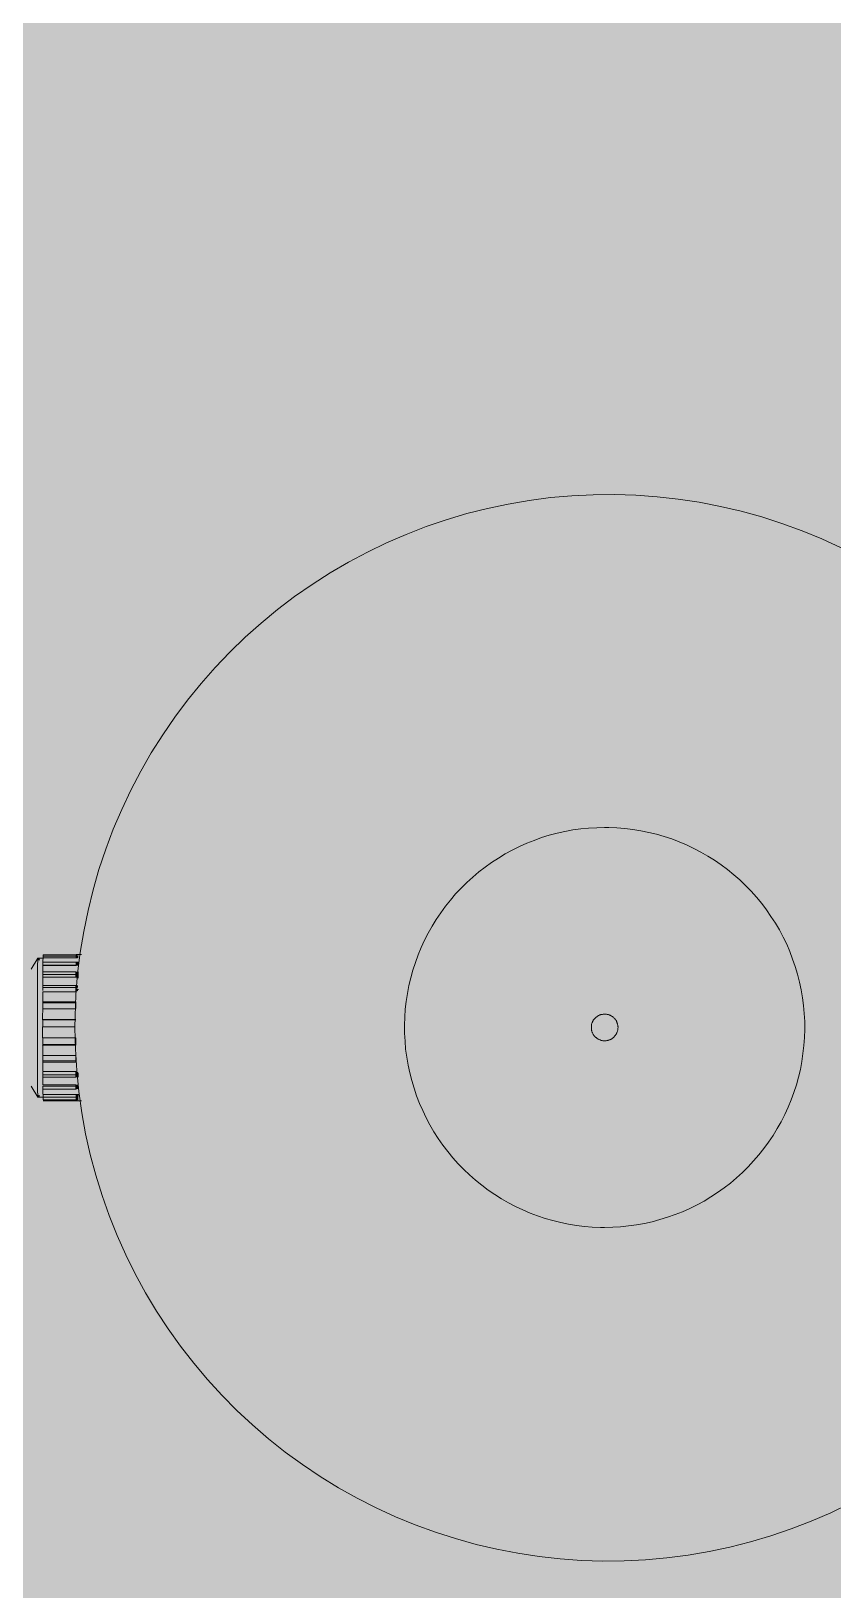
# Model space of a CAD drawing. Header units: millimetres. Extents: x -34838 to 729576, y -214038 to 121482.
# Drawn here: x 543215 to 543740, y -88498 to -87475 of the extents above; entities that cross this region are included whole.
import ezdxf

# ---------------------------------------------------------------- set-up
doc = ezdxf.new("R2010")
doc.units = ezdxf.units.MM
doc.header["$MEASUREMENT"] = 0
doc.layers.add('0_Ном._пера__202', color=7, linetype='Continuous', lineweight=13, true_color=0xe89b00)
doc.layers.add('АП _ 0 _ ОБЛАДНАННЯ (НИЖНЄ).3D_Ном._пера__155', color=1, linetype='Continuous', lineweight=13)
doc.layers.add('АП _ 0 _ ОБЛАДНАННЯ (НИЖНЄ).3D_Ном._пера__50', color=7, linetype='Continuous', lineweight=20)

msp = doc.modelspace()

# ---------------------------------------------------------------- hatches: boundary and pattern name
at = {"layer": '0_Ном._пера__202', "linetype": 'Continuous', "lineweight": 0, "true_color": 0x3a2600}
h = msp.add_hatch(color=38, dxfattribs=at)
h.paths.add_polyline_path([(537345.8, -89145.7), (537345.8, -85887.7), (549367.8, -85887.7), (549367.8, -91535.7), (548746.8, -91535.7), (548466.8, -91537.7), (548466.8, -91937.7), (548746.8, -91937.7), (548746.8, -93917.7), (524541.8, -93917.7), (524541.8, -91939.1), (524641.8, -91937.7), (524641.8, -91537.7), (524541.8, -91535.7), (524541.8, -89145.7)])
h.paths.add_polyline_path([(548441.8, -93667.7), (548441.8, -93567.7), (540441.8, -93567.7), (540441.8, -89237.7), (546311.8, -89237.7), (546311.8, -86887.7), (546215.8, -86887.7), (546211.8, -86887.7), (546211.8, -89137.7), (540441.8, -89137.7), (540441.8, -88437.7), (539841.8, -88437.7), (539841.8, -88542.3), (538499.8, -88542.3), (538499.8, -86772.3), (538399.8, -86772.3), (538399.8, -88642.3), (539841.8, -88642.3), (539841.8, -88900), (539841.8, -89237.7), (540341.8, -89237.7), (540341.8, -93567.7), (528441.8, -93567.7), (528441.8, -93667.7)], flags=0)
h.paths.add_polyline_path([(530641.8, -91937.7), (530241.8, -91937.7), (530241.8, -91537.7), (530641.8, -91537.7)], flags=0)
h.paths.add_polyline_path([(536241.8, -91537.7), (536641.8, -91537.7), (536641.8, -91937.7), (536241.8, -91937.7)], flags=0)
h.paths.add_polyline_path([(542641.8, -91937.7), (542241.8, -91937.7), (542241.8, -91537.7), (542641.8, -91537.7)], flags=0)
h.paths.add_polyline_path([(548016.8, -91937.7), (548016.8, -91537.7), (548416.8, -91537.7), (548416.8, -91937.7)], flags=0)

# ---------------------------------------------------------------- linework, layer by layer
at = {"layer": 'АП _ 0 _ ОБЛАДНАННЯ (НИЖНЄ).3D_Ном._пера__155', "color": 1, "linetype": 'Continuous', "lineweight": 13}
for p, q in [((543222.5, -88083.6), (543222.5, -88082.4)), ((543244.3, -88082.4), (543222.5, -88082.4)), ((543222.5, -88083.6), (543244.2, -88083.6)), ((543222.6, -88081.5), (543244.3, -88081.5)), ((543246.8, -88081.4), (543244.3, -88081.4)), ((543244.3, -88081.5), (543244.3, -88083.6)), ((543244.3, -88083.6), (543244.3, -88082.4)), ((543244.4, -88083.7), (543244.4, -88081.5)), ((543244.4, -88082.4), (543244.4, -88083.7)), ((543245.2, -88083.6), (543245.2, -88082.4)), ((543247.7, -88081.4), (543245.3, -88081.4)), ((543245.3, -88081.5), (543245.3, -88083.6)), ((543245.3, -88083.7), (543245.3, -88081.5)), ((543245.3, -88082.4), (543245.3, -88083.7)), ((543219.1, -88083.8), (543214.8, -88091)), ((543222.6, -88083.8), (543219.1, -88083.8)), ((543220, -88083.8), (543219.3, -88085.1)), ((543222.5, -88083.8), (543220, -88083.8)), ((543222.4, -88088.3), (543222.4, -88086.3)), ((543244.2, -88086.3), (543222.4, -88086.3)), ((543244.2, -88088.3), (543222.4, -88088.3)), ((543222.4, -88088.6), (543244.2, -88088.6)), ((543222.4, -88094.5), (543222.4, -88092.8)), ((543244.1, -88092.8), (543222.4, -88092.8)), ((543244.1, -88094.5), (543244.1, -88092.8)), ((543244.2, -88088.3), (543244.2, -88086.3)), ((543244.5, -88086.3), (543244.5, -88088.3)), ((543244.6, -88092.8), (543244.6, -88094.5)), ((543245.1, -88094.5), (543245, -88092.8)), ((543245.1, -88088.3), (543245.1, -88086.3)), ((543245.4, -88086.3), (543245.4, -88088.3)), ((543245.5, -88092.8), (543245.5, -88094.5)), ((543222.3, -88096.1), (543244.1, -88096.1)), ((543222.3, -88103), (543222.3, -88101.7)), ((543244, -88101.7), (543222.3, -88101.7)), ((543222.3, -88105), (543222.3, -88103)), ((543244.1, -88103), (543222.3, -88103)), ((543222.4, -88096.1), (543222.4, -88094.5)), ((543244.1, -88094.5), (543222.4, -88094.5)), ((543244.1, -88103), (543244, -88101.7)), ((543244.1, -88096.1), (543244.1, -88094.5)), ((543244.1, -88105.8), (543244.1, -88103)), ((543244.6, -88094.5), (543244.6, -88096.8)), ((543244.6, -88101.7), (543244.6, -88103)), ((543244.6, -88103.8), (543244.6, -88105.4)), ((543245, -88096.1), (543245.1, -88094.5)), ((543245, -88103), (543245, -88101.8)), ((543245, -88105.2), (543245, -88103.9)), ((543245.5, -88094.5), (543245.5, -88096.8)), ((543222.3, -88105.8), (543244, -88105.8)), ((543222.3, -88113), (543222.3, -88112.3)), ((543244, -88112.3), (543222.3, -88112.3)), ((543222.3, -88115.3), (543222.3, -88113)), ((543244, -88113), (543222.3, -88113)), ((543222.2, -88116.9), (543244, -88116.9)), ((543222.3, -88124.2), (543222.2, -88124)), ((543243.9, -88124), (543222.2, -88124)), ((543222.3, -88116.9), (543222.3, -88115.3)), ((543222.3, -88126.6), (543222.3, -88124.2)), ((543243.9, -88124.2), (543222.3, -88124.2)), ((543222.2, -88128.8), (543243.5, -88128.8)), ((543222.3, -88128.8), (543222.3, -88126.6)), ((543244, -88136), (543222.2, -88136)), ((543222.2, -88140.8), (543222.3, -88140.3)), ((543222.2, -88140.8), (543244, -88140.8)), ((543222.3, -88138), (543222.3, -88136)), ((543222.3, -88140.3), (543222.3, -88138)), ((543244, -88140.3), (543222.3, -88140.3)), ((543222.3, -88148.8), (543222.3, -88147.7)), ((543244, -88147.7), (543222.3, -88147.7)), ((543222.3, -88151), (543222.3, -88148.8)), ((543222.3, -88152), (543222.3, -88151)), ((543244, -88151), (543222.3, -88151)), ((543222.3, -88152), (543244, -88152)), ((543244, -88151), (543244, -88147.7)), ((543244.1, -88158.1), (543222.3, -88158.1)), ((543222.3, -88160.3), (543222.3, -88158.5)), ((543222.3, -88161.8), (543222.3, -88160.3)), ((543244.1, -88160.3), (543222.3, -88160.3)), ((543222.3, -88161.8), (543244.1, -88161.8)), ((543244.1, -88160.3), (543244.1, -88158.1)), ((543244.1, -88161.8), (543244.1, -88160.3)), ((543244.6, -88158.4), (543244.6, -88160.3)), ((543244.6, -88160.3), (543244.6, -88161.8)), ((543245, -88160.3), (543245, -88158.6)), ((543245, -88161.8), (543245, -88160.3)), ((543245.5, -88158.9), (543245.5, -88160.3)), ((543245.5, -88160.3), (543245.5, -88161.8)), ((543214.8, -88167.8), (543219.1, -88175)), ((543219.1, -88175), (543222.6, -88175)), ((543219.3, -88173.7), (543220, -88175)), ((543220, -88175), (543222.5, -88175)), ((543244.1, -88166.8), (543222.4, -88166.8)), ((543222.4, -88169.6), (543222.4, -88167.7)), ((543244.2, -88167.7), (543222.4, -88167.7)), ((543222.4, -88169.6), (543244.1, -88169.6)), ((543244.2, -88173.1), (543222.4, -88173.1)), ((543222.5, -88174.9), (543222.5, -88173.1)), ((543222.5, -88174.9), (543244.2, -88174.9)), ((543244.1, -88169.6), (543244.2, -88167.7)), ((543244.2, -88174.9), (543244.2, -88173.1)), ((543244.3, -88175), (543244.3, -88174.4)), ((543244.3, -88174.4), (543244.3, -88176.7)), ((543244.3, -88177.3), (543244.3, -88175)), ((543244.4, -88173.1), (543244.5, -88174.9)), ((543244.4, -88174.4), (543244.4, -88175)), ((543244.4, -88176.7), (543244.4, -88174.4)), ((543244.4, -88175), (543244.4, -88177.3)), ((543244.5, -88167.7), (543244.5, -88169.6)), ((543245.1, -88169.5), (543245.1, -88167.7)), ((543245.2, -88174.9), (543245.2, -88173.1)), ((543245.3, -88175), (543245.2, -88174.4)), ((543245.2, -88174.4), (543245.2, -88176.7)), ((543245.3, -88174.4), (543245.3, -88175)), ((543245.3, -88176.7), (543245.3, -88174.4)), ((543245.3, -88175), (543245.3, -88177.3)), ((543245.3, -88177.3), (543245.3, -88175)), ((543245.4, -88173.1), (543245.4, -88174.9)), ((543245.5, -88167.7), (543245.5, -88169.5)), ((543244.3, -88176.7), (543222.5, -88176.7)), ((543222.6, -88177.3), (543244.3, -88177.3)), ((543222.6, -88177.4), (543246.8, -88177.4)), ((543223.5, -88177.4), (543247.7, -88177.4))]:
    msp.add_line(p, q, dxfattribs=at)
for centre, major_axis, start_param, end_param in [((543222.6, -88129.4), (0, 48), 0.301334, 0.45262), ((543222.6, -88129.4), (0, 48), 0.050007, 0.201293), ((543244.3, -88129.4), (0, 48), 0.201293, 0.301334), ((543244.3, -88129.4), (0, 48), 6.258161, 6.283171), ((543244.3, -88129.4), (0, 48), 0, 0.024997), ((543244.3, -88129.4), (0, 48), 5.981823, 6.081865), ((543245.3, -88129.4), (0, 48), 0.201293, 0.301334), ((543245.3, -88129.4), (0, 48), 6.258161, 6.283172), ((543245.3, -88129.4), (0, 48), 0, 0.024997), ((543245.3, -88129.4), (0, 48), 5.981823, 6.081865), ((543219.1, -88129.4), (0, 45.6), 0, 1.570782), ((543219.1, -88129.4), (0, 45.6), 6.058772, 6.283172), ((543220, -88129.4), (0, 45.6), 0, 0.224386), ((543220, -88129.4), (0, 45.6), 6.058772, 6.283171), ((543222.6, -88129.4), (0, 48), 0.552662, 0.703948), ((543244.3, -88129.4), (0, 48), 0.703948, 0.803989), ((543244.3, -88129.4), (0, 48), 0.45262, 0.552662), ((543244.3, -88129.4), (0, 48), 5.730496, 5.830537), ((543244.3, -88129.4), (0, 48), 5.479168, 5.57921), ((543245.3, -88129.4), (0, 48), 0.703948, 0.803989), ((543245.3, -88129.4), (0, 48), 0.45262, 0.552662), ((543245.3, -88129.4), (0, 48), 5.730496, 5.830537), ((543245.3, -88129.4), (0, 48), 5.479168, 5.57921), ((543222.6, -88129.4), (0, 48), 0.803989, 0.955275), ((543244.3, -88129.4), (0, 48), 0.955275, 1.055317), ((543244.3, -88129.4), (0, 48), 5.28886, 5.326769), ((543244.3, -88129.4), (0, 48), 5.236717, 5.274299), ((543245.3, -88129.4), (0, 48), 0.957092, 0.987801), ((543245.3, -88129.4), (0, 48), 1.01091, 1.041643), ((543222.6, -88129.4), (0, 48), 1.055317, 1.206602), ((543244.3, -88129.4), (0, 48), 1.206602, 1.306644), ((543222.6, -88129.4), (0, 48), 1.306644, 1.45793), ((543219.1, -88129.4), (0, 45.6), 1.570782, 3.141579), ((543222.6, -88129.4), (0, 48), 1.557971, 1.709257), ((543222.6, -88129.4), (0, 48), 1.809299, 1.960585), ((543222.6, -88129.4), (0, 45.6), 1.748001, 1.759278), ((543244.3, -88129.4), (0, 48), 1.709257, 1.809299), ((543222.6, -88129.4), (0, 48), 2.060626, 2.211912), ((543244.3, -88129.4), (0, 48), 1.960585, 2.060626), ((543222.6, -88129.4), (0, 48), 2.311954, 2.463239), ((543244.3, -88129.4), (0, 48), 2.211912, 2.311954), ((543244.3, -88129.4), (0, 48), 3.971204, 4.063808), ((543245.3, -88129.4), (0, 48), 2.224358, 2.311954), ((543245.3, -88129.4), (0, 48), 3.971204, 4.021225), ((543219.1, -88129.4), (0, 45.6), 3.141593, 3.365978), ((543220, -88129.4), (0, 45.6), 3.141593, 3.365978), ((543220, -88129.4), (0, 45.6), 2.917179, 3.141579), ((543222.6, -88129.4), (0, 48), 2.563281, 2.714567), ((543222.6, -88129.4), (0, 48), 2.814609, 2.965894), ((543244.3, -88129.4), (0, 48), 2.463239, 2.563281), ((543244.3, -88129.4), (0, 48), 2.714567, 2.814609), ((543244.3, -88129.4), (0, 48), 3.721519, 3.819918), ((543244.3, -88129.4), (0, 48), 3.468549, 3.568591), ((543245.3, -88129.4), (0, 48), 2.463239, 2.559285), ((543245.3, -88129.4), (0, 48), 2.714567, 2.814609), ((543245.3, -88129.4), (0, 48), 3.468549, 3.568591), ((543245.3, -88129.4), (0, 48), 3.725525, 3.819918), ((543222.6, -88129.4), (0, 48), 3.141593, 3.217222), ((543222.6, -88129.4), (0, 48), 3.065936, 3.141579), ((543223.5, -88129.4), (0, 48), 3.141593, 3.217222), ((543223.5, -88129.4), (0, 48), 3.065936, 3.141579), ((543244.3, -88129.4), (0, 48), 2.965894, 3.065936), ((543244.3, -88129.4), (0, 48), 3.217222, 3.317263), ((543245.3, -88129.4), (0, 48), 2.965894, 3.065936), ((543245.3, -88129.4), (0, 48), 3.217222, 3.317263)]:
    msp.add_ellipse(centre, major_axis=major_axis, ratio=0.007343, start_param=start_param, end_param=end_param, dxfattribs=at)
at = {"layer": 'АП _ 0 _ ОБЛАДНАННЯ (НИЖНЄ).3D_Ном._пера__50', "color": 7, "linetype": 'Continuous', "lineweight": 20}
msp.add_line((543245.8, -88104.4), (543244.1, -88104.4), dxfattribs=at)
at = {"layer": 'АП _ 0 _ ОБЛАДНАННЯ (НИЖНЄ).3D_Ном._пера__50', "color": 7, "linetype": 'Continuous', "lineweight": 20, "flags": 128}
for points in [[(543745.9, -87814.4), (543733.2, -87808.5), (543720.3, -87803.2), (543707.1, -87798.4), (543693.8, -87794.1), (543680.3, -87790.4), (543666.7, -87787.2), (543652.9, -87784.5), (543639.1, -87782.4), (543625.2, -87780.9), (543611.2, -87779.9), (543597.2, -87779.4), (543583.2, -87779.6), (543569.2, -87780.3), (543555.3, -87781.5), (543541.4, -87783.3), (543527.6, -87785.7), (543513.9, -87788.6), (543500.4, -87792), (543486.9, -87796), (543473.7, -87800.5), (543460.6, -87805.6), (543447.8, -87811.2), (543435.2, -87817.2), (543422.8, -87823.8), (543410.7, -87830.9), (543398.9, -87838.4), (543387.5, -87846.4), (543376.3, -87854.9), (543365.5, -87863.8), (543355.1, -87873.1), (543345, -87882.9), (543335.4, -87893), (543326.1, -87903.5), (543317.3, -87914.4), (543308.9, -87925.6), (543301, -87937.1), (543293.5, -87949), (543286.6, -87961.1), (543280.1, -87973.5), (543274.1, -87986.2), (543268.6, -87999.1), (543263.7, -88012.2), (543259.2, -88025.5), (543255.3, -88038.9), (543252, -88052.5), (543249.2, -88066.2), (543246.9, -88080), (543245.2, -88093.9), (543244.1, -88107.9), (543243.5, -88121.9), (543243.4, -88129.4)], [(543590.8, -87998), (543585.6, -87998.1), (543580.3, -87998.4), (543575.1, -87998.9), (543569.9, -87999.6), (543564.7, -88000.6), (543559.6, -88001.7), (543554.5, -88003.1), (543549.5, -88004.6), (543544.6, -88006.4), (543539.7, -88008.3), (543534.9, -88010.5), (543530.2, -88012.8), (543525.6, -88015.3), (543521.1, -88018), (543516.7, -88020.9), (543512.4, -88023.9), (543508.3, -88027.1), (543504.3, -88030.5), (543500.4, -88034.1), (543496.7, -88037.8), (543493.1, -88041.6), (543489.7, -88045.6), (543486.4, -88049.7), (543483.3, -88053.9), (543480.4, -88058.3), (543477.6, -88062.8), (543475.1, -88067.3), (543472.7, -88072), (543470.5, -88076.8), (543468.5, -88081.6), (543466.7, -88086.6), (543465.1, -88091.6), (543463.7, -88096.6), (543462.5, -88101.7), (543461.5, -88106.9), (543460.7, -88112.1), (543460.1, -88117.3), (543459.7, -88122.5), (543459.6, -88127.8), (543459.6, -88133), (543459.9, -88138.3), (543460.3, -88143.5), (543461, -88148.7), (543461.9, -88153.9), (543463, -88159), (543464.3, -88164.1), (543465.8, -88169.1), (543467.5, -88174.1), (543469.4, -88179), (543471.5, -88183.8), (543473.7, -88188.6), (543476.2, -88193.2), (543478.9, -88197.7), (543481.7, -88202.1), (543484.7, -88206.4), (543487.9, -88210.6), (543491.2, -88214.7), (543494.7, -88218.6), (543498.4, -88222.4), (543502.2, -88226), (543506.1, -88229.5), (543510.2, -88232.8), (543514.4, -88235.9), (543518.7, -88238.9), (543523.2, -88241.7), (543527.7, -88244.3), (543532.4, -88246.7), (543537.1, -88249), (543541.9, -88251), (543546.8, -88252.9), (543551.8, -88254.5), (543556.9, -88256), (543562, -88257.2), (543567.1, -88258.3), (543572.3, -88259.1), (543577.5, -88259.8), (543582.7, -88260.2), (543588, -88260.4), (543590.8, -88260.5)], [(543590.8, -88260.5), (543596.1, -88260.3), (543601.3, -88260), (543606.5, -88259.5), (543611.7, -88258.8), (543616.9, -88257.8), (543622, -88256.7), (543627.1, -88255.3), (543632.1, -88253.8), (543637, -88252), (543641.9, -88250.1), (543646.7, -88248), (543651.4, -88245.6), (543656, -88243.1), (543660.5, -88240.4), (543664.9, -88237.5), (543669.2, -88234.5), (543673.3, -88231.3), (543677.4, -88227.9), (543681.2, -88224.3), (543685, -88220.6), (543688.5, -88216.8), (543692, -88212.8), (543695.2, -88208.7), (543698.3, -88204.5), (543701.3, -88200.1), (543704, -88195.6), (543706.6, -88191.1), (543708.9, -88186.4), (543711.1, -88181.6), (543713.1, -88176.8), (543714.9, -88171.8), (543716.6, -88166.8), (543718, -88161.8), (543719.2, -88156.7), (543720.2, -88151.5), (543720.9, -88146.3), (543721.5, -88141.1), (543721.9, -88135.9), (543722.1, -88130.6), (543722, -88125.4), (543721.7, -88120.1), (543721.3, -88114.9), (543720.6, -88109.7), (543719.7, -88104.5), (543718.6, -88099.4), (543717.3, -88094.3), (543715.8, -88089.3), (543714.1, -88084.3), (543712.2, -88079.4), (543710.2, -88074.6), (543707.9, -88069.9), (543705.4, -88065.2), (543702.8, -88060.7), (543699.9, -88056.3), (543696.9, -88052), (543693.8, -88047.8), (543690.4, -88043.7), (543686.9, -88039.8), (543683.3, -88036), (543679.5, -88032.4), (543675.5, -88029), (543671.4, -88025.6), (543667.2, -88022.5), (543662.9, -88019.5), (543658.5, -88016.7), (543653.9, -88014.1), (543649.3, -88011.7), (543644.5, -88009.4), (543639.7, -88007.4), (543634.8, -88005.5), (543629.8, -88003.9), (543624.8, -88002.4), (543619.7, -88001.2), (543614.5, -88000.1), (543609.3, -87999.3), (543604.1, -87998.6), (543598.9, -87998.2), (543593.6, -87998), (543590.8, -87998)], [(543590.8, -88120.5), (543590.5, -88120.5), (543590.1, -88120.5), (543589.8, -88120.5), (543589.4, -88120.6), (543589.1, -88120.6), (543588.7, -88120.7), (543588.4, -88120.8), (543588.1, -88120.9), (543587.7, -88121), (543587.4, -88121.1), (543587.1, -88121.3), (543586.8, -88121.4), (543586.5, -88121.6), (543586.2, -88121.8), (543585.9, -88122), (543585.6, -88122.2), (543585.3, -88122.4), (543585, -88122.6), (543584.8, -88122.9), (543584.5, -88123.1), (543584.3, -88123.4), (543584.1, -88123.6), (543583.8, -88123.9), (543583.6, -88124.2), (543583.4, -88124.5), (543583.3, -88124.8), (543583.1, -88125.1), (543582.9, -88125.4), (543582.8, -88125.7), (543582.7, -88126), (543582.5, -88126.4), (543582.4, -88126.7), (543582.3, -88127), (543582.3, -88127.4), (543582.2, -88127.7), (543582.1, -88128.1), (543582.1, -88128.4), (543582.1, -88128.8), (543582.1, -88129.1), (543582.1, -88129.5), (543582.1, -88129.8), (543582.1, -88130.2), (543582.2, -88130.5), (543582.2, -88130.9), (543582.3, -88131.2), (543582.4, -88131.5), (543582.5, -88131.9), (543582.6, -88132.2), (543582.7, -88132.5), (543582.9, -88132.8), (543583, -88133.2), (543583.2, -88133.5), (543583.3, -88133.8), (543583.5, -88134.1), (543583.7, -88134.4), (543583.9, -88134.6), (543584.2, -88134.9), (543584.4, -88135.2), (543584.6, -88135.4), (543584.9, -88135.7), (543585.2, -88135.9), (543585.4, -88136.1), (543585.7, -88136.3), (543586, -88136.5), (543586.3, -88136.7), (543586.6, -88136.9), (543586.9, -88137), (543587.2, -88137.2), (543587.6, -88137.3), (543587.9, -88137.4), (543588.2, -88137.6), (543588.5, -88137.7), (543588.9, -88137.7), (543589.2, -88137.8), (543589.6, -88137.9), (543589.9, -88137.9), (543590.3, -88137.9), (543590.6, -88138), (543590.8, -88138)], [(543590.8, -88138), (543591.2, -88137.9), (543591.5, -88137.9), (543591.9, -88137.9), (543592.2, -88137.8), (543592.5, -88137.8), (543592.9, -88137.7), (543593.2, -88137.6), (543593.6, -88137.5), (543593.9, -88137.4), (543594.2, -88137.3), (543594.5, -88137.1), (543594.9, -88137), (543595.2, -88136.8), (543595.5, -88136.6), (543595.8, -88136.4), (543596, -88136.2), (543596.3, -88136), (543596.6, -88135.8), (543596.8, -88135.5), (543597.1, -88135.3), (543597.3, -88135), (543597.6, -88134.8), (543597.8, -88134.5), (543598, -88134.2), (543598.2, -88133.9), (543598.4, -88133.6), (543598.5, -88133.3), (543598.7, -88133), (543598.8, -88132.7), (543599, -88132.4), (543599.1, -88132), (543599.2, -88131.7), (543599.3, -88131.4), (543599.4, -88131), (543599.4, -88130.7), (543599.5, -88130.3), (543599.5, -88130), (543599.5, -88129.6), (543599.6, -88129.3), (543599.6, -88128.9), (543599.5, -88128.6), (543599.5, -88128.3), (543599.5, -88127.9), (543599.4, -88127.6), (543599.3, -88127.2), (543599.2, -88126.9), (543599.1, -88126.5), (543599, -88126.2), (543598.9, -88125.9), (543598.8, -88125.6), (543598.6, -88125.2), (543598.5, -88124.9), (543598.3, -88124.6), (543598.1, -88124.3), (543597.9, -88124.1), (543597.7, -88123.8), (543597.5, -88123.5), (543597.2, -88123.2), (543597, -88123), (543596.7, -88122.8), (543596.5, -88122.5), (543596.2, -88122.3), (543595.9, -88122.1), (543595.6, -88121.9), (543595.3, -88121.7), (543595, -88121.5), (543594.7, -88121.4), (543594.4, -88121.2), (543594.1, -88121.1), (543593.7, -88121), (543593.4, -88120.8), (543593.1, -88120.8), (543592.7, -88120.7), (543592.4, -88120.6), (543592, -88120.5), (543591.7, -88120.5), (543591.3, -88120.5), (543591, -88120.5), (543590.8, -88120.5)], [(543243.4, -88129.4), (543243.7, -88143.4), (543244.6, -88157.4), (543246, -88171.3), (543247.9, -88185.2), (543250.4, -88199), (543253.5, -88212.6), (543257.1, -88226.1), (543261.2, -88239.5), (543265.9, -88252.7), (543271.1, -88265.7), (543276.8, -88278.5), (543283, -88291), (543289.7, -88303.3), (543296.9, -88315.3), (543304.6, -88327), (543312.7, -88338.4), (543321.3, -88349.5), (543330.3, -88360.2), (543339.7, -88370.5), (543349.6, -88380.5), (543359.8, -88390), (543370.4, -88399.2), (543381.4, -88407.9), (543392.7, -88416.1), (543404.3, -88423.9), (543416.3, -88431.3), (543428.5, -88438.1), (543440.9, -88444.5), (543453.7, -88450.3), (543466.6, -88455.6), (543479.8, -88460.4), (543493.1, -88464.7), (543506.6, -88468.5), (543520.2, -88471.7), (543533.9, -88474.3), (543547.8, -88476.4), (543561.7, -88478), (543575.7, -88479), (543589.7, -88479.4), (543603.7, -88479.3), (543617.6, -88478.6), (543631.6, -88477.3), (543645.5, -88475.5), (543659.3, -88473.2), (543673, -88470.3), (543686.5, -88466.8), (543699.9, -88462.8), (543713.2, -88458.3), (543726.2, -88453.2), (543739.1, -88447.7), (543751.7, -88441.6)]]:
    msp.add_lwpolyline(points, dxfattribs=at)

doc.saveas('drawing.dxf')
